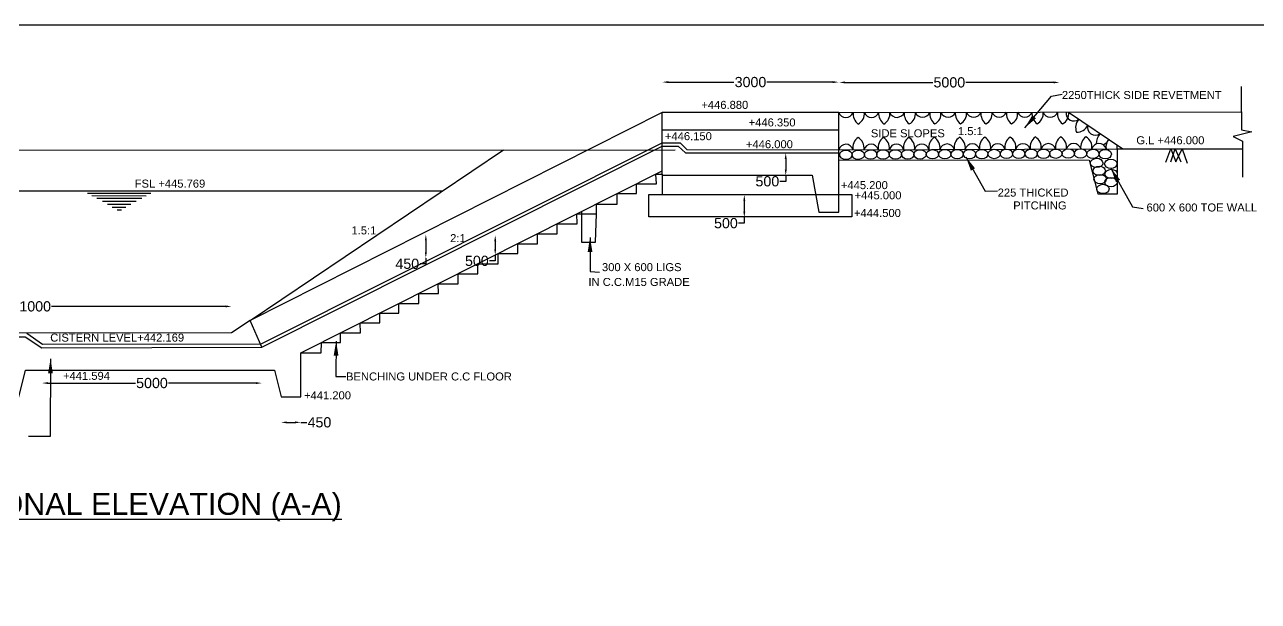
# Model space of a CAD drawing. Header units: inches. Extents: x 610 to 840, y 19 to 178.
# Drawn here: x 663.4 to 748.2, y 138.7 to 178.3 of the extents above; entities that cross this region are included whole.
import ezdxf

# ---------------------------------------------------------------- set-up
doc = ezdxf.new("R2010")
doc.units = ezdxf.units.IN
doc.header["$MEASUREMENT"] = 0
doc.styles.get("Standard").update_dxf_attribs({"font": 'arial.ttf', "height": 0.7})
doc.dimstyles.get("Standard").update_dxf_attribs({"dimtxt": 0.7, "dimasz": 0.4, "dimexe": 0.18, "dimexo": 0.0625, "dimgap": 0.09, "dimtad": 0, "dimtih": 1, "dimtoh": 1, "dimdec": 4, "dimzin": 0, "dimdsep": 46, "dimtxsty": 'Standard', "dimcen": 0.09, "dimse1": 1, "dimse2": 1, "dimadec": 0, "dimazin": 0, "dimtfac": 1, "dimtdec": 4, "dimtofl": 0, "dimtmove": 0, "dimatfit": 3, "dimfxl": 1, "dimtolj": 1, "dimtzin": 0, "dimarcsym": 0})

# ---------------------------------------------------------------- blocks, each defined once
blk = doc.blocks.new('*D2')
at = {"color": 0, "lineweight": -2}
for p, q in [((644.744, 158.986), (656.721, 158.986)), ((677.237, 158.986), (665.26, 158.986))]:
    blk.add_line(p, q, dxfattribs=at)
at = {"color": 0}
for points in [[(644.744, 159.053), (644.744, 158.92), (644.344, 158.986)], [(677.237, 159.053), (677.237, 158.92), (677.637, 158.986)]]:
    blk.add_solid(points, dxfattribs=at)
at = {"layer": 'Defpoints', "color": 0}
for p in [(677.637, 158.986), (644.344, 157.087), (677.637, 157.17)]:
    blk.add_point(p, dxfattribs=at)
at = {"color": 0, "insert": (660.991, 158.986), "char_height": 0.7, "attachment_point": 5}
blk.add_mtext('\\A1;BED WIDTH 11000', dxfattribs=at)
blk = doc.blocks.new('*D3')
at = {"color": 0, "lineweight": -2}
for p, q in [((665.013, 153.721), (671.034, 153.721)), ((679.323, 153.721), (673.302, 153.721))]:
    blk.add_line(p, q, dxfattribs=at)
at = {"color": 0}
for points in [[(665.013, 153.787), (665.013, 153.654), (664.613, 153.721)], [(679.323, 153.787), (679.323, 153.654), (679.723, 153.721)]]:
    blk.add_solid(points, dxfattribs=at)
at = {"layer": 'Defpoints', "color": 0}
for p in [(664.613, 156.136), (679.723, 156.18), (679.723, 153.721)]:
    blk.add_point(p, dxfattribs=at)
at = {"color": 0, "insert": (672.168, 153.721), "char_height": 0.7, "attachment_point": 5}
blk.add_mtext('\\A1;5000', dxfattribs=at)
blk = doc.blocks.new('*D4')
at = {"color": 0, "lineweight": -2}
for p, q in [((681.437, 151.022), (682.004, 151.022)), ((682.404, 151.022), (682.804, 151.022))]:
    blk.add_line(p, q, dxfattribs=at)
at = {"color": 0}
for points in [[(681.437, 151.089), (681.437, 150.955), (681.037, 151.022)], [(682.004, 151.089), (682.004, 150.955), (682.404, 151.022)]]:
    blk.add_solid(points, dxfattribs=at)
at = {"layer": 'Defpoints', "color": 0}
for p in [(681.037, 152.733), (682.404, 152.738), (682.404, 151.022)]:
    blk.add_point(p, dxfattribs=at)
at = {"color": 0, "insert": (683.68, 151.022), "char_height": 0.7, "attachment_point": 5}
blk.add_mtext('\\A1;450', dxfattribs=at)
blk = doc.blocks.new('*D5')
at = {"color": 0, "lineweight": -2}
for p, q in [((690.991, 163.526), (690.991, 162.711)), ((690.991, 162.311), (690.991, 161.911)), ((690.991, 161.911), (690.591, 161.911))]:
    blk.add_line(p, q, dxfattribs=at)
at = {"color": 0}
for points in [[(690.925, 163.526), (691.058, 163.526), (690.991, 163.926)], [(690.925, 162.711), (691.058, 162.711), (690.991, 162.311)]]:
    blk.add_solid(points, dxfattribs=at)
at = {"layer": 'Defpoints', "color": 0}
for p in [(690.587, 163.926), (690.991, 162.311), (691.367, 162.311)]:
    blk.add_point(p, dxfattribs=at)
at = {"color": 0, "insert": (689.715, 161.911), "char_height": 0.7, "attachment_point": 5}
blk.add_mtext('\\A1;450', dxfattribs=at)
blk = doc.blocks.new('*D6')
at = {"color": 0, "lineweight": -2}
for p, q in [((695.76, 163.459), (695.76, 162.912)), ((695.76, 162.112), (695.36, 162.112)), ((695.76, 162.512), (695.76, 162.112))]:
    blk.add_line(p, q, dxfattribs=at)
at = {"color": 0}
for points in [[(695.693, 163.459), (695.827, 163.459), (695.76, 163.859)], [(695.693, 162.912), (695.827, 162.912), (695.76, 162.512)]]:
    blk.add_solid(points, dxfattribs=at)
at = {"layer": 'Defpoints', "color": 0}
for p in [(695.035, 163.859), (695.749, 162.512), (695.76, 162.512)]:
    blk.add_point(p, dxfattribs=at)
at = {"color": 0, "insert": (694.498, 162.112), "char_height": 0.7, "attachment_point": 5}
blk.add_mtext('\\A1;500', dxfattribs=at)
blk = doc.blocks.new('*D7')
at = {"color": 0, "lineweight": -2}
for p, q in [((712.879, 166.243), (712.879, 165.501)), ((712.879, 164.701), (712.479, 164.701)), ((712.879, 165.101), (712.879, 164.701))]:
    blk.add_line(p, q, dxfattribs=at)
at = {"color": 0}
for points in [[(712.812, 166.243), (712.945, 166.243), (712.879, 166.643)], [(712.812, 165.501), (712.945, 165.501), (712.879, 165.101)]]:
    blk.add_solid(points, dxfattribs=at)
at = {"layer": 'Defpoints', "color": 0}
for p in [(712.893, 166.643), (712.85, 165.101), (712.879, 165.101)]:
    blk.add_point(p, dxfattribs=at)
at = {"color": 0, "insert": (711.616, 164.701), "char_height": 0.7, "attachment_point": 5}
blk.add_mtext('\\A1;500', dxfattribs=at)
blk = doc.blocks.new('*D8')
at = {"color": 0, "lineweight": -2}
for p, q in [((715.726, 169.118), (715.726, 168.376)), ((715.726, 167.976), (715.726, 167.576)), ((715.726, 167.576), (715.326, 167.576))]:
    blk.add_line(p, q, dxfattribs=at)
at = {"color": 0}
for points in [[(715.659, 169.118), (715.793, 169.118), (715.726, 169.518)], [(715.659, 168.376), (715.793, 168.376), (715.726, 167.976)]]:
    blk.add_solid(points, dxfattribs=at)
at = {"layer": 'Defpoints', "color": 0}
for p in [(715.74, 169.518), (715.698, 167.976), (715.726, 167.976)]:
    blk.add_point(p, dxfattribs=at)
at = {"color": 0, "insert": (714.464, 167.576), "char_height": 0.7, "attachment_point": 5}
blk.add_mtext('\\A1;500', dxfattribs=at)
blk = doc.blocks.new('*D9')
at = {"color": 0, "lineweight": -2}
for p, q in [((707.649, 174.392), (712.17, 174.392)), ((718.959, 174.392), (714.438, 174.392))]:
    blk.add_line(p, q, dxfattribs=at)
at = {"color": 0}
for points in [[(707.649, 174.459), (707.649, 174.325), (707.249, 174.392)], [(718.959, 174.459), (718.959, 174.325), (719.359, 174.392)]]:
    blk.add_solid(points, dxfattribs=at)
at = {"layer": 'Defpoints', "color": 0}
for p in [(719.359, 174.392), (707.249, 172.293), (719.359, 172.313)]:
    blk.add_point(p, dxfattribs=at)
at = {"color": 0, "insert": (713.304, 174.392), "char_height": 0.7, "attachment_point": 5}
blk.add_mtext('\\A1;3000', dxfattribs=at)
blk = doc.blocks.new('*D10')
at = {"color": 0, "lineweight": -2}
for p, q in [((719.793, 174.371), (725.836, 174.371)), ((734.146, 174.371), (728.104, 174.371))]:
    blk.add_line(p, q, dxfattribs=at)
at = {"color": 0}
for points in [[(719.793, 174.438), (719.793, 174.304), (719.393, 174.371)], [(734.146, 174.438), (734.146, 174.304), (734.546, 174.371)]]:
    blk.add_solid(points, dxfattribs=at)
at = {"layer": 'Defpoints', "color": 0}
for p in [(734.546, 174.371), (719.393, 172.407), (734.546, 172.339)]:
    blk.add_point(p, dxfattribs=at)
at = {"color": 0, "insert": (726.97, 174.371), "char_height": 0.7, "attachment_point": 5}
blk.add_mtext('\\A1;5000', dxfattribs=at)

msp = doc.modelspace()

# ---------------------------------------------------------------- linework, layer by layer
for points in [[(839.64978, 19.50538), (610.24255, 19.50538), (610.24255, 178.33609), (839.64978, 178.33609)], [(706.31079, 166.6718), (720.27277, 166.66793), (720.27235, 165.13155), (706.31037, 165.13542)]]:
    msp.add_lwpolyline(points, close=True)
for points in [[(719.36636, 172.31033), (747.0494, 172.34139), (747.04989, 174.10169)], [(662.16194, 156.81329), (662.16082, 152.76017), (663.02735, 152.75993), (663.48555, 154.60695), (680.58245, 154.60221), (681.04479, 152.78385), (682.40385, 152.78347), (682.40469, 155.79817), (707.2434, 168.28987), (707.24451, 172.30466), (678.91572, 158.0289), (677.63548, 157.17047), (662.16204, 157.14595), (644.34221, 157.08359), (625.51619, 169.6965)], [(708.82873, 169.52931), (719.36559, 169.52639), (719.36636, 172.31033), (707.24451, 172.30466)], [(735.1713, 172.32419), (738.89531, 169.80942)], [(747.0494, 172.34139), (747.04906, 171.12374), (747.75426, 170.98264), (746.46975, 170.64675), (747.12504, 170.33079), (747.12436, 167.87342)], [(707.24418, 171.11915), (719.36603, 171.11579)], [(616.00937, 169.69197), (708.13478, 169.73583)], [(662.16196, 156.88925), (663.45407, 156.88889), (664.60205, 156.13736), (679.72276, 156.18069), (707.24387, 169.98813), (708.33973, 169.98782), (708.82873, 169.52931)], [(663.57225, 157.14818), (664.64215, 156.38898), (679.68121, 156.42095), (707.24394, 170.23198), (708.47331, 170.23164), (708.92681, 169.75429), (719.36565, 169.7514)], [(678.91572, 158.0289), (696.33114, 169.73021)], [(719.36565, 169.7514), (738.5036, 169.80946)], [(719.3659, 169.04522), (736.57412, 169.04045), (737.17321, 166.71791), (738.52312, 166.71753), (738.52398, 169.80952), (747.12489, 169.80713)], [(741.84007, 168.89399), (742.19576, 169.81283), (742.52691, 168.90624), (742.96846, 169.81283), (743.31188, 168.83273)], [(742.18349, 168.91849), (742.50238, 169.81283), (742.8826, 168.90624)], [(707.24332, 167.99588), (717.53927, 167.99302), (717.99494, 165.46026), (719.36818, 165.45988), (719.36559, 169.52639)], [(682.40469, 155.79817), (683.80314, 155.79778), (683.81051, 156.50518), (685.12775, 156.50481), (685.12171, 157.16459), (686.49475, 157.16421), (686.48834, 157.85189), (687.82884, 157.85152), (687.83172, 158.52749), (689.13995, 158.52713), (689.13663, 159.18375), (690.51414, 159.18336), (690.51307, 159.87598), (691.85234, 159.87561), (691.84322, 160.54493), (693.21173, 160.54455), (693.21496, 161.23479), (694.56479, 161.23442), (694.56418, 161.91333), (695.95204, 161.91295), (695.95192, 162.61124), (697.31629, 162.61086), (697.30288, 163.29066), (698.67179, 163.29028), (698.66816, 163.97727), (700.0211, 163.9769), (700.01785, 164.65605), (701.38761, 164.65567), (701.36879, 165.33545), (702.71688, 165.33508), (702.70982, 166.00988), (704.14014, 166.00948), (704.14435, 166.73132), (705.477, 166.73095), (705.46963, 167.39782), (706.84722, 167.39744), (706.80936, 168.07159), (707.24334, 168.07147), (707.2434, 168.28987)], [(707.24334, 168.07147), (707.24295, 166.67628)], [(629.66337, 166.91801), (692.14344, 166.91652)], [(667.73356, 166.75744), (672.09879, 166.75623)], [(668.02445, 166.59305), (671.76543, 166.59201)], [(668.38517, 166.41268), (671.46736, 166.41183)], [(668.77333, 166.21272), (671.08693, 166.21207)], [(669.10267, 166.00885), (670.72611, 166.0084)], [(669.43593, 165.81281), (670.36921, 165.81255)], [(669.76919, 165.61286), (670.0829, 165.61277)], [(701.69772, 165.50088), (701.69772, 163.39903), (702.66306, 163.39903), (702.70963, 165.33508)], [(679.72276, 156.18069), (678.91572, 158.0289)]]:
    msp.add_lwpolyline(points)
for centre, radius, start, end in [((719.86076, 172.49516), 0.52782, 200.4978188, 339.6307499), ((721.26846, 172.23269), 0.91628, 175.0696309, 231.891784), ((720.33997, 172.21212), 0.78888, 297.3977912, 7.2959489), ((721.61687, 172.49713), 0.52782, 200.4978188, 339.6307499), ((723.02457, 172.23466), 0.91628, 175.0696309, 231.891784), ((722.09607, 172.21409), 0.78888, 297.3977912, 7.2959489), ((723.37297, 172.4991), 0.52782, 200.4978188, 339.6307499), ((724.78067, 172.23663), 0.91628, 175.0696309, 231.891784), ((723.85217, 172.21606), 0.78888, 297.3977912, 7.2959489), ((725.12907, 172.50107), 0.52782, 200.4978188, 339.6307499), ((726.53677, 172.2386), 0.91628, 175.0696309, 231.891784), ((725.60828, 172.21803), 0.78888, 297.3977912, 7.2959489), ((726.88518, 172.50304), 0.52782, 200.4978188, 339.6307499), ((728.29288, 172.24057), 0.91628, 175.0696309, 231.891784), ((727.36438, 172.22), 0.78888, 297.3977912, 7.2959489), ((728.64128, 172.50501), 0.52782, 200.4978188, 339.6307499), ((730.04898, 172.24254), 0.91628, 175.0696309, 231.891784), ((729.12049, 172.22197), 0.78888, 297.3977912, 7.2959489), ((730.39739, 172.50698), 0.52782, 200.4978188, 339.6307499), ((731.80509, 172.24452), 0.91628, 175.0696309, 231.891784), ((730.87659, 172.22394), 0.78888, 297.3977912, 7.2959489), ((732.15349, 172.50895), 0.52782, 200.4978188, 339.6307499), ((733.56119, 172.24649), 0.91628, 175.0696309, 231.891784), ((732.63269, 172.22591), 0.78888, 297.3977912, 7.2959489), ((733.90959, 172.51092), 0.52782, 200.4978188, 339.6307499), ((735.31729, 172.24846), 0.91628, 175.0696309, 231.891784), ((734.3888, 172.22788), 0.78888, 297.3977912, 7.2959489), ((735.51987, 172.24074), 0.52023, 170.3569263, 311.9626413), ((736.56414, 171.26361), 0.91294, 139.71477, 200.3899645), ((735.72016, 171.7783), 0.83285, 269.1912975, 336.0124113), ((736.99948, 171.28666), 0.54053, 163.5509394, 308.3878421), ((721.21167, 169.87402), 0.87479, 125.5343666, 187.8610485), ((720.27723, 169.86709), 0.83556, 352.406387, 59.3454096), ((722.95149, 169.8793), 0.87479, 125.5343666, 187.8610485), ((722.01704, 169.87237), 0.83556, 352.406387, 59.3454096), ((724.6913, 169.88457), 0.87479, 125.5343666, 187.8610485), ((723.75686, 169.87765), 0.83556, 352.406387, 59.3454096), ((726.43111, 169.88985), 0.87479, 125.5343666, 187.8610485), ((725.49667, 169.88293), 0.83556, 352.406387, 59.3454096), ((728.17093, 169.89513), 0.87479, 125.5343666, 187.8610485), ((727.23648, 169.88821), 0.83556, 352.406387, 59.3454096), ((729.91074, 169.90041), 0.87479, 125.5343666, 187.8610485), ((728.9763, 169.89348), 0.83556, 352.406387, 59.3454096), ((731.65055, 169.90568), 0.87479, 125.5343666, 187.8610485), ((730.71611, 169.89876), 0.83556, 352.406387, 59.3454096), ((733.39037, 169.91096), 0.87479, 125.5343666, 187.8610485), ((732.45592, 169.90404), 0.83556, 352.406387, 59.3454096), ((735.13018, 169.91624), 0.87479, 125.5343666, 187.8610485), ((734.19574, 169.90932), 0.83556, 352.406387, 59.3454096), ((736.86999, 169.92152), 0.87479, 125.5343666, 187.8610485), ((735.93555, 169.9146), 0.83556, 352.406387, 59.3454096), ((738.13857, 170.14319), 1.0787, 138.1430151, 180.3425719), ((738.60981, 169.9268), 0.87479, 141.8724291, 187.8610485), ((719.8558, 169.61309), 0.50929, 16.1059397, 164.2416865), ((721.59562, 169.61836), 0.50929, 16.1059397, 164.2416865), ((723.33543, 169.62364), 0.50929, 16.1059397, 164.2416865), ((725.07524, 169.62892), 0.50929, 16.1059397, 164.2416865), ((726.81506, 169.6342), 0.50929, 16.1059397, 164.2416865), ((728.55487, 169.63948), 0.50929, 16.1059397, 164.2416865), ((730.29468, 169.64475), 0.50929, 16.1059397, 164.2416865), ((732.0345, 169.65003), 0.50929, 16.1059397, 164.2416865), ((733.77431, 169.65531), 0.50929, 16.1059397, 164.2416865), ((735.51412, 169.66059), 0.50929, 16.1059397, 164.2416865), ((737.25393, 169.66587), 0.50929, 16.1059397, 164.2416865), ((737.05689, 171.06161), 1.08559, 296.3128726, 313.8467379), ((737.67536, 169.91987), 0.83556, 352.406387, 11.0034221)]:
    msp.add_arc(centre, radius, start, end)
for centre in [(719.86576, 169.40198), (720.7143, 169.40635), (721.56283, 169.41071), (722.41137, 169.41508), (723.2599, 169.41945), (724.10843, 169.42381), (724.95697, 169.42818), (725.8055, 169.43255), (726.65404, 169.43692), (727.50257, 169.44128), (728.3511, 169.44565), (729.19964, 169.45002), (730.04817, 169.45439), (730.89671, 169.45875), (731.74524, 169.46312), (732.59377, 169.46749), (733.44231, 169.47186), (734.29084, 169.47622), (735.13938, 169.48059), (735.98791, 169.48496), (736.83377, 169.45601), (737.68902, 169.44576), (737.09473, 168.83927), (738.06352, 168.78213), (737.27552, 168.29617), (737.3314, 167.73132), (738.09191, 168.08203), (737.52925, 167.05148), (738.07966, 167.5282)]:
    msp.add_ellipse(centre, major_axis=(0.42427, 0.00218), ratio=0.7559647)

# ---------------------------------------------------------------- texts
for s, height, p in [('+446.880', 0.55, (709.92493, 172.55343)), ('2250THICK SIDE REVETMENT', 0.55, (734.70813, 173.23177)), ('+446.350', 0.55, (713.17662, 171.34777)), ('1.5:1', 0.55, (727.5608, 170.75019)), ('+446.150', 0.55, (707.42255, 170.40401)), ('SIDE SLOPES', 0.55, (721.5775, 170.60236)), ('G.L +446.000', 0.55, (739.82316, 170.12264)), ('+446.000', 0.55, (712.99143, 169.8511)), ('FSL +445.769', 0.55, (670.98251, 167.14632)), ('+445.200', 0.55, (719.51686, 167.04194)), ('225 THICKED', 0.55, (730.29403, 166.53098)), ('+445.000', 0.55, (720.45489, 166.3442)), ('     PITCHING', 0.55, (730.29403, 165.64746)), ('+444.500', 0.55, (720.41497, 165.12813)), ('600 X 600 TOE WALL', 0.55, (740.52246, 165.50609)), ('1.5:1', 0.55, (685.879, 163.93253)), ('2:1', 0.55, (692.65965, 163.39916)), ('300 X 600 LIGS', 0.55, (703.09671, 161.40825)), ('IN C.C.M15 GRADE', 0.55, (702.16632, 160.39123)), ('CISTERN LEVEL+442.169', 0.55, (665.17592, 156.56919)), ('+441.594', 0.55, (666.05456, 153.9428)), ('BENCHING UNDER C.C FLOOR', 0.55, (685.50754, 153.89958)), ('+441.200', 0.55, (682.62037, 152.60493)), ('%%USECTIONAL ELEVATION (A-A)', 1.5, (655.52326, 144.6704))]:
    msp.add_text(s, height=height).set_placement(p)

# ---------------------------------------------------------------- dimensions: what is measured, and where the dimension line sits
for base, p1, p2, text, picture, middle in [((719.35893, 174.39206), (707.24869, 172.29326), (719.35893, 172.3134), '3000', '*D9', (713.30381, 174.39206)), ((734.54607, 174.37086), (719.39305, 172.40691), (734.54607, 172.33919), '5000', '*D10', (726.96956, 174.37086)), ((677.63721, 158.98618), (644.34429, 157.08705), (677.63721, 157.17046), 'BED WIDTH 11000', '*D2', (660.99075, 158.98618)), ((679.7229, 153.72064), (664.6127, 156.13585), (679.7229, 156.17982), '5000', '*D3', (672.1678, 153.72064))]:
    dim = msp.add_linear_dim(base=base, p1=p1, p2=p2, text=text, dimstyle='Standard')
    dim.commit()
    dim.dimension.update_dxf_attribs({"geometry": picture, "text_midpoint": middle})
for base, p1, p2, text, picture, middle in [((715.72611, 167.97649), (715.74013, 169.51782), (715.69805, 167.97649), '500', '*D8', (714.464, 167.57649)), ((712.87854, 165.10131), (712.89257, 166.64263), (712.85049, 165.10131), '500', '*D7', (711.61644, 164.70131)), ((690.99137, 162.31119), (690.5871, 163.92644), (691.36676, 162.31119), '450', '*D5', (689.71518, 161.91119)), ((695.75998, 162.51152), (695.03471, 163.85855), (695.74865, 162.51152), '500', '*D6', (694.49788, 162.11152))]:
    dim = msp.add_linear_dim(base=base, p1=p1, p2=p2, angle=90, text=text, dimstyle='Standard')
    dim.commit()
    dim.dimension.update_dxf_attribs({"geometry": picture, "text_midpoint": middle})
dim = msp.add_linear_dim(base=(682.40419, 151.02214), p1=(681.03669, 152.73275), p2=(682.40419, 152.73847), text='450', dimstyle='Standard')
dim.commit()
dim.dimension.update_dxf_attribs({"geometry": '*D4', "text_midpoint": (683.68038, 151.02214), "dimtype": 160})

# ---------------------------------------------------------------- leaders
for points in [[(732.15671, 171.24788), (733.98357, 173.42212), (734.72208, 173.56448)], [(728.1025, 169.2611), (729.43667, 166.89863), (730.28569, 166.92892)], [(738.06993, 168.47585), (739.56291, 165.83388), (740.28586, 165.70258)], [(702.27459, 163.7268), (702.2842, 161.37421), (702.9379, 161.3454)], [(684.82712, 156.60673), (684.80938, 154.16125), (685.48353, 154.16125)], [(665.19899, 155.38794), (665.16266, 150.04048), (663.68679, 150.04048)]]:
    msp.add_leader(points, dimstyle='Standard', override={"dimasz": 1, "dimgap": 0.09, "dimtad": 0})

doc.saveas('drawing.dxf')
